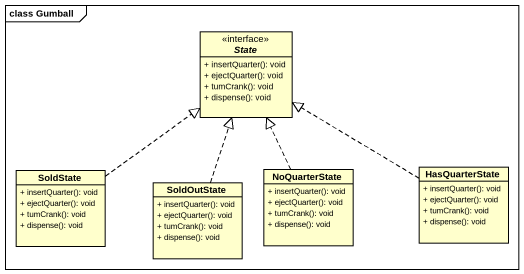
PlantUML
@startuml
mainframe class Gumball
hide circle
hide empty members
skinparam classAttributeIconSize 0
interface "State" as State_ {
  + insertQuarter(): void
  + ejectQuarter(): void
  + tumCrank(): void
  + dispense(): void
}
class SoldState {
  + insertQuarter(): void
  + ejectQuarter(): void
  + tumCrank(): void
  + dispense(): void
}
class SoldOutState {
  + insertQuarter(): void
  + ejectQuarter(): void
  + tumCrank(): void
  + dispense(): void
}
class NoQuarterState {
  + insertQuarter(): void
  + ejectQuarter(): void
  + tumCrank(): void
  + dispense(): void
}
class HasQuarterState {
  + insertQuarter(): void
  + ejectQuarter(): void
  + tumCrank(): void
  + dispense(): void
}
SoldState .up.|> State_
SoldOutState .up.|> State_
NoQuarterState .up.|> State_
HasQuarterState .left.|> State_
@enduml
